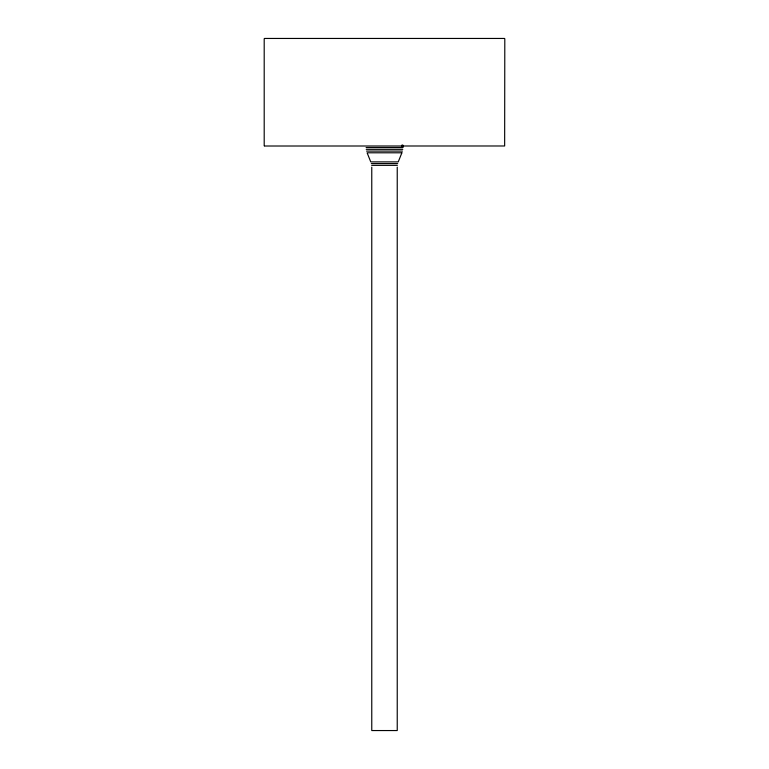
<?xml version="1.0" encoding="UTF-8"?>
<svg xmlns="http://www.w3.org/2000/svg" width="769" height="769" viewBox="0 0 769 769"><rect width="100%" height="100%" fill="white"/><g stroke="black" fill="none" stroke-linecap="round" stroke-linejoin="round"><path stroke-width="1.15" d="M264.478 38.45L504.522 38.45M264.43 146.014L504.647 145.985L504.8 38.729M366.102 147.533L402.898 147.533L402.898 145.139M366.217 149.33L402.783 149.33M366.553 151.089L402.447 151.089M371.312 163.586L397.688 163.586M371.648 165.354L397.352 165.354M264.2 145.783L264.2 38.729M402.62 145.139L402.62 147.533M401.793 145.139L401.793 147.533M397.237 167.142L397.237 730.55L371.763 730.55L371.763 167.142M401.889 152.791L398.246 161.884L370.754 161.884L367.111 152.791L401.889 152.791"/></g></svg>
